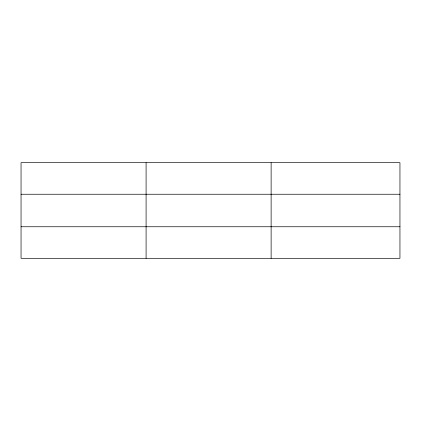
<?xml version="1.0" encoding="UTF-8"?>
<svg xmlns="http://www.w3.org/2000/svg" width="421" height="421" viewBox="0 0 421 421"><rect width="100%" height="100%" fill="white"/><g stroke="black" fill="none" stroke-linecap="round" stroke-linejoin="round"><path stroke-width="0.63" d="M146.087 258.31L146.087 162.69M271.124 258.31L271.124 162.69M399.95 226.756L399.95 258.31L21.05 258.31L21.05 162.69L399.95 162.69L399.95 226.756L21.05 226.756M21.05 194.244L399.95 194.244"/></g></svg>
